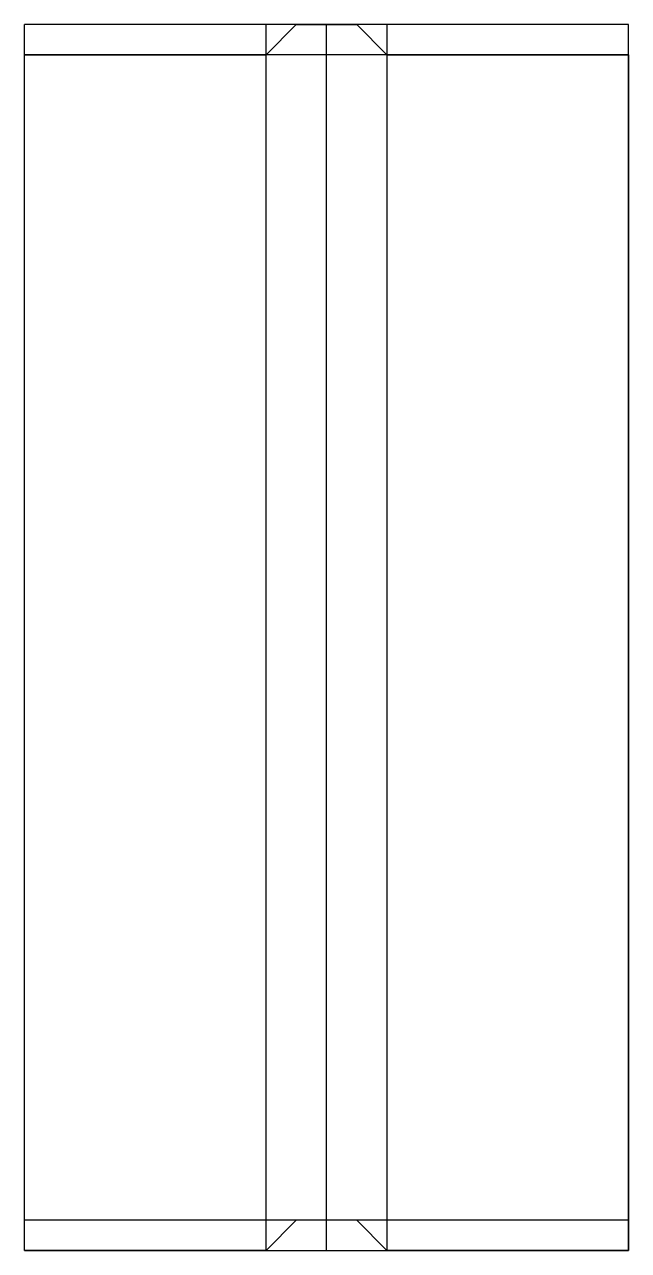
# Model space of a CAD drawing. Extents: x 0 to 100, y 0 to 203.
import ezdxf

# ---------------------------------------------------------------- set-up
doc = ezdxf.new("R2010")
doc.units = 0
doc.layers.get('0').update_dxf_attribs({"linetype": 'CONTINUOUS'})

msp = doc.modelspace()

# ---------------------------------------------------------------- linework, layer by layer
at = {"linetype": 'CONTINUOUS'}
for p, q in [((100, 203), (0, 203)), ((0, 0), (0, 203)), ((40, 0), (40, 203)), ((40, 198), (45, 203)), ((45, 203), (55, 203)), ((50, 0), (50, 203)), ((55, 203), (60, 198)), ((60, 203), (60, 0)), ((100, 0), (100, 203)), ((100, 198), (0, 198)), ((0, 0), (0, 198)), ((0, 198), (40, 198)), ((60, 198), (100, 198)), ((100, 198), (100, 0)), ((100, 5), (0, 5)), ((45, 5), (40, 0)), ((55, 5), (45, 5)), ((60, 0), (55, 5)), ((0, 0), (100, 0)), ((40, 0), (0, 0)), ((100, 0), (60, 0))]:
    msp.add_line(p, q, dxfattribs=at)

doc.saveas('drawing.dxf')
